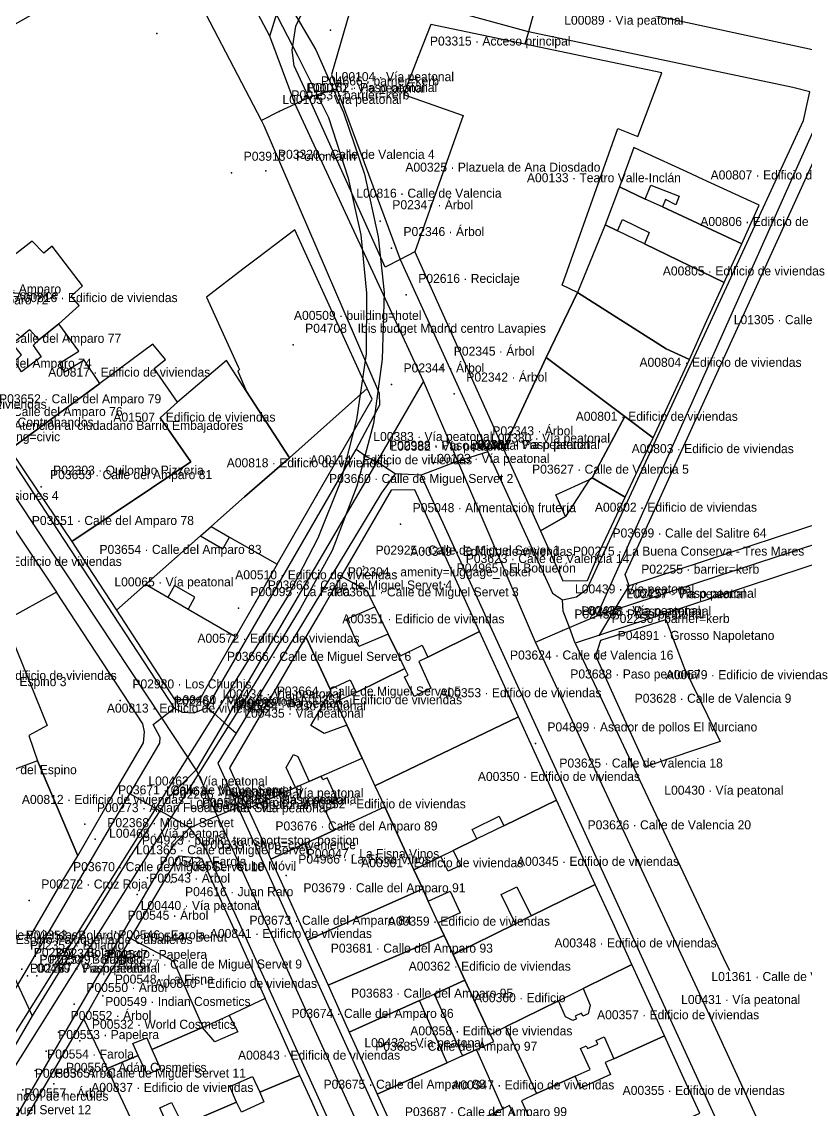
# Model space of a CAD drawing. Header units: metres. Extents: x 436207 to 441321, y 4465685 to 4475088.
# Drawn here: x 440496.1 to 440626.2, y 4473131.6 to 4473312.1 of the extents above; entities that cross this region are included whole.
import ezdxf

# ---------------------------------------------------------------- set-up
doc = ezdxf.new("R2010")
doc.units = ezdxf.units.M
for name, color, linetype, true_color in [('G_A_EDI', 7, 'CONTINUOUS', 0xa4a4a4), ('G_A_EQU', 7, 'CONTINUOUS', 0x8e5aa4), ('G_A_VIA', 7, 'CONTINUOUS', 0x555555), ('G_L_INF', 7, 'CONTINUOUS', 0x777777), ('G_L_TRA', 7, 'CONTINUOUS', 0x376b91), ('G_L_VIA', 7, 'CONTINUOUS', 0x555555), ('G_P_ACC', 7, 'CONTINUOUS', 0xe68241), ('G_P_BAR', 7, 'CONTINUOUS', 0x333333), ('G_P_COM', 7, 'CONTINUOUS', 0xce3b37), ('G_P_DIR', 7, 'CONTINUOUS', 0x756bb1), ('G_P_EQU', 7, 'CONTINUOUS', 0x8e5aa4), ('G_P_MOB', 7, 'CONTINUOUS', 0x268c9e), ('G_P_PAT', 7, 'CONTINUOUS', 0xa63603), ('G_P_TRA', 7, 'CONTINUOUS', 0x376b91), ('G_P_UMB', 7, 'CONTINUOUS', 0x9e6a39), ('G_P_VER', 7, 'CONTINUOUS', 0x4d745d), ('T_A_EDI', 7, 'CONTINUOUS', 0xa4a4a4), ('T_A_EQU', 7, 'CONTINUOUS', 0x8e5aa4), ('T_A_VIA', 7, 'CONTINUOUS', 0x555555), ('T_L_INF', 7, 'CONTINUOUS', 0x777777), ('T_L_VIA', 7, 'CONTINUOUS', 0x555555), ('T_P_ACC', 7, 'CONTINUOUS', 0xe68241), ('T_P_BAR', 7, 'CONTINUOUS', 0x333333), ('T_P_COM', 7, 'CONTINUOUS', 0xce3b37), ('T_P_DIR', 7, 'CONTINUOUS', 0x756bb1), ('T_P_EQU', 7, 'CONTINUOUS', 0x8e5aa4), ('T_P_MOB', 7, 'CONTINUOUS', 0x268c9e), ('T_P_PAT', 7, 'CONTINUOUS', 0xa63603), ('T_P_TRA', 7, 'CONTINUOUS', 0x376b91), ('T_P_UMB', 7, 'CONTINUOUS', 0x9e6a39), ('T_P_VER', 7, 'CONTINUOUS', 0x4d745d)]:
    doc.layers.add(name, color=color, linetype=linetype, true_color=true_color)

msp = doc.modelspace()

# ---------------------------------------------------------------- linework, layer by layer
at = {"layer": 'G_A_EDI'}
for points in [[(440615.47, 4473275.26), (440617.02, 4473278.7), (440618.36, 4473281.67), (440609.09, 4473285.92), (440606.35, 4473287.17), (440599.37, 4473290.37), (440597.58, 4473291.22), (440595.22, 4473284.69), (440599.43, 4473282.67), (440600.41, 4473284.98), (440605.08, 4473283.13), (440604.55, 4473281.69), (440602.8, 4473282.58), (440602.35, 4473281.36)], [(440612.57, 4473268.83), (440613.78, 4473271.52), (440615.47, 4473275.26), (440602.35, 4473281.36), (440599.43, 4473282.67), (440595.22, 4473284.69), (440592.84, 4473278.39), (440594.86, 4473277.41), (440595.68, 4473279.27), (440600.12, 4473277.12), (440599.32, 4473275.25)], [(440553.39, 4473251.28), (440541.36, 4473277.57), (440534.96, 4473272.68), (440532.75, 4473271.03), (440526.71, 4473266.39), (440531.98, 4473254.87), (440532.19, 4473254.38), (440531.91, 4473254.12), (440533.36, 4473250.76), (440540.51, 4473239.79)], [(440606.8, 4473256.08), (440609.39, 4473261.94), (440612.57, 4473268.83), (440599.32, 4473275.25), (440594.86, 4473277.41), (440592.84, 4473278.39), (440588.23, 4473267.17), (440602.91, 4473257.86)], [(440480.21, 4473262.13), (440483.72, 4473256.83), (440488.01, 4473250.38), (440494.95, 4473255.78), (440496.06, 4473256.83), (440494.59, 4473258.73), (440497.38, 4473261.04), (440498.94, 4473259.31), (440502.28, 4473261.99), (440505.65, 4473265.04), (440504.28, 4473266.54), (440506.18, 4473268.3), (440501.17, 4473274.84), (440499.78, 4473273.68), (440497.83, 4473275.68), (440492.86, 4473271.81), (440491.04, 4473270.29), (440493.19, 4473267.9), (440490.01, 4473265.76), (440488.38, 4473268.43)], [(440600.78, 4473243.1), (440603.8, 4473249.63), (440606.8, 4473256.08), (440602.91, 4473257.86), (440588.23, 4473267.17), (440583.02, 4473256.38), (440596.1, 4473246.59)], [(440488.01, 4473250.38), (440490.35, 4473246.8), (440494.14, 4473241.17), (440509.04, 4473252.06), (440506.45, 4473255.94), (440503.22, 4473253.96), (440502.36, 4473255.43), (440505.58, 4473257.47), (440502.28, 4473261.99), (440498.94, 4473259.31), (440497.99, 4473258.39), (440499.35, 4473256.51), (440496.08, 4473254.04), (440494.95, 4473255.78)], [(440521.94, 4473248.97), (440518.08, 4473254.59), (440519.92, 4473256.06), (440517.82, 4473258.58), (440509.04, 4473252.06), (440494.14, 4473241.17), (440498.8, 4473234.23), (440504.41, 4473225.87), (440524.15, 4473239.1), (440519.05, 4473246.37)], [(440524.15, 4473239.1), (440504.41, 4473225.87), (440506.99, 4473221.83), (440511.79, 4473214.51), (440516.61, 4473218.76), (440525.76, 4473226.81), (440527.52, 4473228.4), (440529.09, 4473229.82), (440533.01, 4473233.28), (440540.51, 4473239.79), (440533.36, 4473250.76), (440530.06, 4473255.9), (440521.94, 4473248.97), (440519.05, 4473246.37)], [(440575.96, 4473241.21), (440578.71, 4473235.13), (440582.09, 4473227.64), (440586.25, 4473230.02), (440584.63, 4473233.65), (440590.23, 4473236.16), (440590.66, 4473236.42), (440596.1, 4473246.59), (440583.02, 4473256.38)], [(440538.43, 4473222.11), (440545.05, 4473233.59), (440554.2, 4473249.48), (440553.39, 4473251.28), (440540.51, 4473239.79), (440533.01, 4473233.28), (440529.09, 4473229.82), (440527.52, 4473228.4), (440530.52, 4473226.59)], [(440596.16, 4473233.22), (440599.64, 4473240.65), (440600.78, 4473243.1), (440596.1, 4473246.59), (440590.66, 4473236.42)], [(440474.36, 4473204.85), (440466.21, 4473222.19), (440489.4, 4473236.28), (440495.78, 4473226.63), (440501.87, 4473217.5), (440493.31, 4473212.72), (440491.53, 4473215.51), (440488.6, 4473213.43), (440486.17, 4473211.65), (440484.59, 4473214.08), (440481.34, 4473212.58), (440482.66, 4473209.6), (440482.2, 4473209.34), (440479.58, 4473207.87)], [(440590.66, 4473236.42), (440590.23, 4473236.16), (440586.25, 4473230.02), (440582.09, 4473227.64), (440585.8, 4473219.39), (440589.91, 4473219.43), (440592.04, 4473224.55), (440596.16, 4473233.22)], [(440558.65, 4473206.81), (440562.46, 4473208.7), (440563.43, 4473206.73), (440572, 4473210.95), (440567.72, 4473220.32), (440561.28, 4473234.43), (440557.33, 4473234.41), (440550.53, 4473222.7), (440549.04, 4473220.13), (440553.33, 4473217.72), (440554.63, 4473215.05), (440556.83, 4473210.55)], [(440538.43, 4473222.11), (440534.89, 4473215.93), (440531.56, 4473210.11), (440523.7, 4473214.62), (440524.82, 4473216.64), (440521.45, 4473218.61), (440520.32, 4473216.59), (440516.61, 4473218.76), (440525.76, 4473226.81), (440529.45, 4473224.69), (440530.52, 4473226.59)], [(440549.04, 4473220.13), (440545.94, 4473214.79), (440543.21, 4473210.08), (440547.23, 4473201.41), (440550.55, 4473202.94), (440551.52, 4473200.86), (440559.62, 4473204.86), (440558.65, 4473206.81), (440556.83, 4473210.55), (440551.99, 4473208.51), (440549.96, 4473213), (440554.63, 4473215.05), (440553.33, 4473217.72)], [(440505.39, 4473173.8), (440510.08, 4473181.97), (440516.29, 4473192.51), (440516.44, 4473194.35), (440516.17, 4473195.65), (440501.87, 4473217.5), (440493.31, 4473212.72), (440500.3, 4473195.38), (440497.29, 4473193.71), (440498.72, 4473189.51)], [(440516.61, 4473218.76), (440511.79, 4473214.51), (440521.44, 4473199.7), (440525.62, 4473199.72), (440528.12, 4473204.1), (440531.56, 4473210.11), (440523.7, 4473214.62), (440520.32, 4473216.59)], [(440611.88, 4473192.72), (440599.63, 4473188.6), (440595.71, 4473197.15), (440591.25, 4473206.91), (440592.09, 4473209.52), (440602.89, 4473212.97), (440605.9, 4473204.97), (440609.77, 4473197.03)], [(440551.52, 4473200.86), (440548.19, 4473199.33), (440549.99, 4473195.45), (440552.52, 4473189.98), (440554.66, 4473185.36), (440578.48, 4473196.8), (440575.04, 4473204.32), (440572, 4473210.95), (440563.43, 4473206.73), (440561.92, 4473205.98), (440563.91, 4473201.58), (440561.16, 4473200.21), (440559.56, 4473203.44), (440560.17, 4473203.74), (440559.62, 4473204.86)], [(440552.52, 4473189.98), (440549.99, 4473195.45), (440546.25, 4473194.04), (440544.03, 4473195.39), (440547.38, 4473201.11), (440547.23, 4473201.41), (440543.21, 4473210.08), (440536.38, 4473198.35), (440530.56, 4473188.35), (440533.6, 4473181.62), (440541.48, 4473185.1), (440539.94, 4473188.42), (440541.17, 4473190.6), (440541.86, 4473190.27), (440543.74, 4473186.1), (440545.74, 4473186.98)], [(440584.77, 4473183.02), (440583.23, 4473186.41), (440578.48, 4473196.8), (440554.66, 4473185.36), (440556.27, 4473181.88), (440561.09, 4473171.48), (440565.59, 4473173.67), (440567.62, 4473174.65), (440571.53, 4473176.57), (440570.75, 4473178.16), (440575.24, 4473180.34), (440576.03, 4473178.75)], [(440497.69, 4473160.67), (440502.63, 4473169.23), (440505.39, 4473173.8), (440498.72, 4473189.51), (440492.66, 4473187.24), (440491.05, 4473190.61), (440490.73, 4473191.28), (440482.63, 4473186.95), (440494.77, 4473160.55)], [(440547.94, 4473178.06), (440546.46, 4473181.24), (440548.06, 4473181.94), (440547.66, 4473182.78), (440548.38, 4473183.1), (440546.73, 4473186.69), (440546.02, 4473186.37), (440545.74, 4473186.98), (440543.74, 4473186.1), (440541.48, 4473185.1), (440533.6, 4473181.62), (440536.16, 4473175.98), (440537.4, 4473173.25)], [(440562.57, 4473168.28), (440561.09, 4473171.48), (440556.27, 4473181.88), (440547.94, 4473178.06), (440537.4, 4473173.25), (440540.8, 4473165.73), (440543.49, 4473159.79)], [(440561.09, 4473171.48), (440562.57, 4473168.28), (440563.5, 4473166.27), (440567.14, 4473167.94), (440568.8, 4473164.35), (440565.16, 4473162.68), (440566.13, 4473160.59), (440567.6, 4473157.43), (440577.97, 4473162.53), (440575.57, 4473167.34), (440578.19, 4473168.63), (440580.58, 4473163.82), (440591.18, 4473169.03), (440587.91, 4473176.17), (440584.77, 4473183.02), (440576.03, 4473178.75), (440571.53, 4473176.57), (440567.62, 4473174.65), (440568.82, 4473172.19), (440566.8, 4473171.21), (440565.59, 4473173.67)], [(440514.14, 4473160.07), (440522.19, 4473173.79), (440525.93, 4473173.39), (440531.86, 4473160.35), (440536.45, 4473150.12), (440530.49, 4473147.31), (440526.17, 4473145.33), (440521.33, 4473156.25)], [(440597.24, 4473155.76), (440594.07, 4473162.7), (440591.18, 4473169.03), (440580.58, 4473163.82), (440577.97, 4473162.53), (440567.6, 4473157.43), (440569.57, 4473153.16), (440573.74, 4473144.16), (440576.3, 4473145.42), (440585.06, 4473149.75), (440589.18, 4473151.78)], [(440566.13, 4473160.59), (440565.16, 4473162.68), (440563.5, 4473166.27), (440562.57, 4473168.28), (440543.49, 4473159.79), (440545.34, 4473155.72), (440546.88, 4473152.33)], [(440510.29, 4473138.51), (440515.42, 4473140.69), (440514.52, 4473142.65), (440516.82, 4473143.61), (440517.65, 4473141.65), (440526.05, 4473145.31), (440526.17, 4473145.33), (440521.33, 4473156.25), (440514.14, 4473160.07), (440510.01, 4473153.09), (440506.38, 4473146.68)], [(440569.57, 4473153.16), (440567.6, 4473157.43), (440566.13, 4473160.59), (440546.88, 4473152.33), (440548.71, 4473148.26), (440550.41, 4473144.53), (440562.07, 4473149.78), (440564.45, 4473150.86)], [(440602.65, 4473143.93), (440599.77, 4473150.22), (440597.24, 4473155.76), (440589.18, 4473151.78), (440590.34, 4473149.01), (440590, 4473147.58), (440589.13, 4473147.2), (440588.91, 4473147.69), (440587.84, 4473147.21), (440588.06, 4473146.73), (440587.49, 4473146.48), (440586.27, 4473147.07), (440585.06, 4473149.75), (440576.3, 4473145.42), (440581.45, 4473134.35), (440587.85, 4473137.24), (440590.33, 4473138.36), (440588.73, 4473141.85), (440589.69, 4473142.29), (440589.9, 4473141.81), (440591.61, 4473142.57), (440591.33, 4473143.17), (440592.63, 4473143.76), (440594.27, 4473140.14)], [(440569.15, 4473140.63), (440571.48, 4473141.68), (440574.38, 4473143), (440573.74, 4473144.16), (440569.57, 4473153.16), (440564.45, 4473150.86)], [(440542.19, 4473137.38), (440538.83, 4473144.91), (440536.45, 4473150.12), (440530.49, 4473147.31), (440531.91, 4473144.59), (440528.1, 4473142.93), (440526.05, 4473145.31), (440517.65, 4473141.65), (440519.12, 4473138.46), (440516.89, 4473137.5), (440515.42, 4473140.69), (440510.29, 4473138.51), (440514.16, 4473130.26), (440515.67, 4473127.28), (440516.26, 4473126.21), (440520.7, 4473128.21), (440518.99, 4473131.99), (440520.95, 4473132.91), (440522.83, 4473129.14), (440531.71, 4473132.92), (440530.6, 4473135.55), (440534.35, 4473137.21), (440535.58, 4473134.57)], [(440562.07, 4473149.78), (440550.41, 4473144.53), (440552.7, 4473139.46), (440555.05, 4473134.28), (440566.61, 4473139.48)], [(440494.65, 4473126.51), (440499.6, 4473135.02), (440506.38, 4473146.68), (440510.29, 4473138.51), (440514.16, 4473130.26), (440512.23, 4473126.64), (440513.33, 4473126.19), (440512.74, 4473124.8), (440511.64, 4473125.21), (440507.59, 4473119.12)], [(440608.5, 4473131.13), (440605.6, 4473137.47), (440602.65, 4473143.93), (440594.27, 4473140.14), (440592.82, 4473139.49), (440593.71, 4473137.52), (440588.74, 4473135.27), (440587.85, 4473137.24), (440581.45, 4473134.35), (440578.93, 4473133.15), (440584.71, 4473120.52), (440590.94, 4473123.25), (440592.38, 4473123.89), (440591.46, 4473125.92), (440596.57, 4473128.22), (440597.48, 4473126.17), (440600.93, 4473127.73)], [(440555.05, 4473134.28), (440557.62, 4473128.6), (440559.5, 4473124.45), (440565.68, 4473127.24), (440567.45, 4473128.03), (440571.74, 4473129.96), (440574.43, 4473131.17), (440575.88, 4473131.83), (440571.48, 4473141.68), (440569.15, 4473140.63), (440566.61, 4473139.48)], [(440547.52, 4473125.62), (440544.14, 4473133.16), (440542.19, 4473137.38), (440535.58, 4473134.57), (440536.25, 4473132.99), (440532.52, 4473131.3), (440531.71, 4473132.92), (440522.83, 4473129.14), (440524.22, 4473126.2), (440522.06, 4473125.23), (440520.7, 4473128.21), (440516.26, 4473126.21), (440521.91, 4473115.27), (440526.17, 4473116.96), (440524.58, 4473120.28), (440526.48, 4473121.24), (440528.1, 4473117.74), (440537.02, 4473121.46), (440536.09, 4473123.84), (440539.59, 4473125.15), (440540.6, 4473122.89)], [(440559.5, 4473124.45), (440562.26, 4473118.36), (440565.29, 4473111.69), (440571.49, 4473114.49), (440569.83, 4473118.18), (440572.52, 4473119.39), (440574.19, 4473115.7), (440579.42, 4473118.06), (440582.9, 4473119.62), (440581.65, 4473122.28), (440578.26, 4473120.71), (440577.25, 4473122.88), (440580.64, 4473124.45), (440576.96, 4473132.38), (440575.88, 4473131.83), (440574.43, 4473131.17), (440575.5, 4473128.79), (440572.81, 4473127.58), (440571.74, 4473129.96), (440567.45, 4473128.03), (440569.18, 4473124.23), (440567.41, 4473123.44), (440565.68, 4473127.24)]]:
    msp.add_lwpolyline(points, close=True, dxfattribs=at)
at = {"layer": 'G_A_EQU'}
msp.add_lwpolyline([(440602.22, 4473303.6), (440579.5, 4473308.37), (440563.95, 4473311.62), (440561.77, 4473306.11), (440559.37, 4473300.02), (440569.28, 4473296.51), (440561.25, 4473273.89), (440575.96, 4473241.21), (440583.02, 4473256.38), (440588.23, 4473267.17), (440585.72, 4473268.41), (440594.92, 4473294.37), (440598.25, 4473293.01)], close=True, dxfattribs=at)
at = {"layer": 'G_A_VIA'}
msp.add_lwpolyline([(440561.25, 4473273.89), (440558.84, 4473272.63), (440556.38, 4473271.35), (440543.71, 4473299.5), (440541.28, 4473304.73), (440540.95, 4473307.36), (440541.55, 4473311.34), (440542.92, 4473314.26), (440544.84, 4473316.31), (440547.18, 4473318.25), (440549.44, 4473319.07), (440554.93, 4473319.47), (440562.21, 4473319.47), (440562.32, 4473317.76), (440581.07, 4473313.79), (440580.09, 4473310.4), (440579.5, 4473308.37), (440563.95, 4473311.62), (440561.77, 4473306.11), (440559.37, 4473300.02), (440569.28, 4473296.51)], close=True, dxfattribs=at)
at = {"layer": 'G_L_INF'}
for points in [[(440525.03, 4473188.02), (440519.32, 4473196.66), (440490.4, 4473240.34), (440475.28, 4473263.09), (440456.16, 4473292.58), (440419.89, 4473346.61), (440387.52, 4473394.94), (440340.84, 4473464.24), (440318.77, 4473504.83), (440313.37, 4473515.34), (440272.72, 4473592.18), (440239.36, 4473630.21)], [(440562.71, 4473252.45), (440554.98, 4473239.1), (440529.64, 4473195.89), (440525.03, 4473188.02), (440520.34, 4473183.34), (440518.99, 4473181.24), (440514.04, 4473173.62), (440497.85, 4473147.26), (440468.57, 4473096.78), (440464.91, 4473090.46)], [(440462.68, 4473223.36), (440495.47, 4473152.41), (440497.85, 4473147.26)], [(440525.03, 4473188.02), (440528.5, 4473180.4), (440593.02, 4473038.78), (440597.07, 4473029.87)]]:
    msp.add_lwpolyline(points, dxfattribs=at)
at = {"layer": 'G_L_TRA'}
for points in [[(440535.91, 4473322.73), (440544.84, 4473307.43), (440549.47, 4473297.02), (440552.91, 4473286.78), (440555.18, 4473276.39), (440556.2, 4473267.18), (440555.86, 4473256.14), (440554.43, 4473245.44), (440551.66, 4473235.08), (440547.54, 4473224.41), (440542.26, 4473214.74), (440532.56, 4473198.75), (440467.4, 4473095.02)], [(440534.38, 4473320.92), (440541.81, 4473306.45), (440546.94, 4473296.2), (440550.21, 4473286.13), (440552.33, 4473276.75), (440553.26, 4473267.04), (440553.18, 4473256.99), (440551.58, 4473246.12), (440548.98, 4473235.94), (440545.21, 4473226.43), (440540.26, 4473216.93), (440529.88, 4473200.12), (440465.2, 4473096.97)]]:
    msp.add_lwpolyline(points, dxfattribs=at)
at = {"layer": 'G_L_VIA'}
for points in [[(440537.21, 4473309.66), (440529.77, 4473323.82), (440526.04, 4473331.61)], [(440522.76, 4473320.84), (440519.92, 4473325.9), (440459.98, 4473291.7), (440477.83, 4473264.7), (440521.39, 4473198.28), (440522.73, 4473197.57), (440524.68, 4473197.48), (440526.87, 4473198.37), (440551.53, 4473241.17), (440555.46, 4473248.57), (440555.44, 4473250.45), (440536.32, 4473294.81), (440535.85, 4473295.7), (440522.76, 4473320.84)], [(440537.21, 4473309.66), (440538.46, 4473313.57), (440540.38, 4473316.64), (440542.13, 4473318.69), (440545.18, 4473320.43), (440549.49, 4473321.31), (440554.86, 4473321.48), (440568.33, 4473320.23), (440632.85, 4473306.26), (440639.99, 4473304.71), (440772.61, 4473276.28), (440784.44, 4473273.58), (440797.22, 4473270.72), (440867.43, 4473256.26), (440873.01, 4473254.07), (440876.37, 4473251.48), (440878.9, 4473248.41)], [(440584.09, 4473217.31), (440585.77, 4473216.23), (440588.08, 4473216.74), (440589.85, 4473218.04), (440625.69, 4473295.68), (440626.77, 4473300.42), (440623.91, 4473301.18), (440580.09, 4473310.4), (440554.98, 4473317.32), (440550.93, 4473315.3), (440547.43, 4473303.3), (440548.32, 4473300.92), (440558.84, 4473272.63), (440573.39, 4473240.75), (440584.09, 4473217.31)], [(440562.71, 4473252.45), (440541.46, 4473298.42), (440537.21, 4473309.66)], [(440591.43, 4473213.58), (440629.86, 4473299.58), (440632.85, 4473306.26)], [(440548.32, 4473300.92), (440543.71, 4473299.5)], [(440543.71, 4473299.5), (440541.46, 4473298.42), (440538.8, 4473297.18)], [(440749.73, 4473272.02), (440750.11, 4473268.93), (440596.8, 4473218.56), (440596.15, 4473220.4), (440631.93, 4473298.96)], [(440538.8, 4473297.18), (440535.85, 4473295.7)], [(440581.3, 4473209.21), (440585.73, 4473211.12), (440586.89, 4473211.62), (440591.43, 4473213.58), (440594.39, 4473214.56), (440758.73, 4473268.42), (440764.01, 4473270.94), (440772.61, 4473276.28)], [(440766.77, 4473268.01), (440591.89, 4473210.38), (440587.85, 4473209.05)], [(440654.69, 4473049.81), (440650.23, 4473060.14), (440623.99, 4473117.24), (440611.48, 4473144.4), (440608.13, 4473151.65), (440585.04, 4473201.18), (440581.3, 4473209.21), (440568.4, 4473239.22), (440562.71, 4473252.45)], [(440553.26, 4473239.92), (440551.53, 4473241.17)], [(440557.05, 4473237.71), (440554.98, 4473239.1), (440553.26, 4473239.92)], [(440570.38, 4473239.83), (440568.4, 4473239.22), (440566.51, 4473238.49)], [(440573.39, 4473240.75), (440570.38, 4473239.83)], [(440566.51, 4473238.49), (440562.34, 4473236.89), (440558.03, 4473237.13), (440557.05, 4473237.71)], [(440558.03, 4473237.13), (440555.74, 4473233.96), (440531.63, 4473194.12), (440528.6, 4473189.13), (440531.92, 4473181.85), (440596.51, 4473039.71)], [(440644.5, 4473057.53), (440562.34, 4473236.89)], [(440591.89, 4473210.38), (440594.39, 4473214.56), (440596.8, 4473218.56)], [(440585.88, 4473214.34), (440585.77, 4473216.23)], [(440587.85, 4473209.05), (440586.89, 4473211.62), (440585.88, 4473214.34)], [(440587.85, 4473209.05), (440612.4, 4473156.9), (440613.41, 4473154.77)], [(440517.9, 4473195.54), (440519.32, 4473196.66), (440521.39, 4473198.28)], [(440526.87, 4473198.37), (440527.94, 4473197.41)], [(440527.94, 4473197.41), (440529.64, 4473195.89), (440530.38, 4473195.24)], [(440496.51, 4473154.18), (440514.05, 4473184.04), (440519, 4473192.47), (440519.03, 4473193.41), (440517.9, 4473195.54)], [(440530.38, 4473195.24), (440531.63, 4473194.12)], [(440516.16, 4473182.84), (440514.05, 4473184.04)], [(440519.92, 4473180.72), (440518.99, 4473181.24), (440516.16, 4473182.84)], [(440530.11, 4473181.07), (440531.92, 4473181.85)], [(440523.96, 4473178.43), (440519.92, 4473180.72)], [(440526.39, 4473179.53), (440528.5, 4473180.4), (440530.11, 4473181.07)], [(440589.03, 4473037.18), (440526.65, 4473174.87), (440523.96, 4473178.43), (440521.22, 4473175.51), (440473.89, 4473093.9), (440470.5, 4473088.05), (440472.35, 4473085.13), (440517.45, 4473013.71)], [(440523.96, 4473178.43), (440526.39, 4473179.53)], [(440494.42, 4473150.65), (440495.47, 4473152.41), (440496.51, 4473154.18)]]:
    msp.add_lwpolyline(points, dxfattribs=at)
at = {"layer": 'G_P_ACC'}
for p in [(440541.46, 4473298.42), (440568.4, 4473239.22), (440554.98, 4473239.1), (440594.39, 4473214.56), (440585.73, 4473211.12), (440586.89, 4473211.62), (440585.04, 4473201.18), (440519.32, 4473196.66), (440529.64, 4473195.89), (440518.99, 4473181.24), (440523.97, 4473179.85), (440528.5, 4473180.4), (440516.97, 4473170.12), (440510.12, 4473157.94), (440498.32, 4473138.17)]:
    msp.add_point(p, dxfattribs=at)
at = {"layer": 'G_P_BAR'}
for p in [(440543.71, 4473299.5), (440538.8, 4473297.18), (440596.8, 4473218.56), (440591.89, 4473210.38), (440496.11, 4473155), (440499.74, 4473154.86), (440497.05, 4473153.89), (440498.6, 4473153.88)]:
    msp.add_point(p, dxfattribs=at)
at = {"layer": 'G_P_COM'}
for p in [(440518.5, 4473310.14), (440558.91, 4473228.75), (440585.48, 4473221.55), (440506.56, 4473179.02), (440524.04, 4473172.87), (440520.89, 4473169.35), (440497.35, 4473166.36), (440509.54, 4473150.59), (440507.95, 4473146.89), (440505.74, 4473143.1), (440501.44, 4473135.96)]:
    msp.add_point(p, dxfattribs=at)
at = {"layer": 'G_P_DIR'}
msp.add_point((440552.76, 4473221.72), dxfattribs=at)
at = {"layer": 'G_P_EQU'}
for p in [(440499.31, 4473234.97), (440548.16, 4473218.11), (440566.21, 4473218.75), (440532.02, 4473214.83), (440592.9, 4473207.57), (440512.45, 4473199.53), (440581.25, 4473192.4), (440541.35, 4473171.4), (440539.95, 4473170.49)]:
    msp.add_point(p, dxfattribs=at)
at = {"layer": 'G_P_MOB'}
for p in [(440547.27, 4473310.69), (440559.84, 4473266.76), (440508.11, 4473154.69), (440500.15, 4473141.4)]:
    msp.add_point(p, dxfattribs=at)
at = {"layer": 'G_P_PAT'}
msp.add_point((440541.09, 4473258.49), dxfattribs=at)
at = {"layer": 'G_P_TRA'}
for p in [(440508.29, 4473176.53), (440514.04, 4473173.62)]:
    msp.add_point(p, dxfattribs=at)
at = {"layer": 'G_P_UMB'}
for p in [(440561.77, 4473306.11), (440530.9, 4473287.01), (440536.58, 4473287.33), (440498.8, 4473234.23), (440578.71, 4473235.13), (440545.05, 4473233.59), (440592.04, 4473224.55), (440506.99, 4473221.83), (440567.72, 4473220.32), (440534.89, 4473215.93), (440545.94, 4473214.79), (440528.12, 4473204.1), (440575.04, 4473204.32), (440536.38, 4473198.35), (440595.71, 4473197.15), (440583.23, 4473186.41), (440510.08, 4473181.97), (440536.16, 4473175.98), (440587.91, 4473176.17), (440502.63, 4473169.23), (440540.8, 4473165.73), (440521.18, 4473165.09), (440531.86, 4473160.35), (440514.19, 4473157.56), (440545.34, 4473155.72), (440510.01, 4473153.09), (440548.71, 4473148.26), (440538.83, 4473144.91), (440552.7, 4473139.46), (440499.6, 4473135.02), (440544.14, 4473133.16)]:
    msp.add_point(p, dxfattribs=at)
at = {"layer": 'G_P_VER'}
for p in [(440555.54, 4473278.98), (440557.39, 4473274.53), (440565.73, 4473254.7), (440557.4, 4473251.92), (440567.81, 4473250.4), (440572.12, 4473241.49), (440515.25, 4473167.34), (440511.66, 4473161.18), (440504.82, 4473149.2), (440502.21, 4473144.56), (440496.28, 4473134.98)]:
    msp.add_point(p, dxfattribs=at)

# ---------------------------------------------------------------- texts
at = {"layer": 'T_A_EDI'}
for s, p in [('A00807 · Edificio de viviendas', (440610.3, 4473285.91)), ('A00806 · Edificio de viviendas', (440608.59, 4473278.19)), ('A00805 · Edificio de viviendas', (440602.38, 4473270)), ('A00816 · Edificio de viviendas', (440495.07, 4473265.58)), ('A00509 · building=hotel', (440541.23, 4473262.63)), ('A00804 · Edificio de viviendas', (440598.51, 4473254.85)), ('A00817 · Edificio de viviendas', (440500.49, 4473253.22)), ('A00875 · Edificio de viviendas', (440473.37, 4473247.9)), ('A01507 · Edificio de viviendas', (440511.29, 4473245.77)), ('A00801 · Edificio de viviendas', (440587.94, 4473245.9)), ('A00876 · building=civic', (440481.78, 4473242.52)), ('A00803 · Edificio de viviendas', (440597.22, 4473240.54)), ('A00818 · Edificio de viviendas', (440530.09, 4473238.19)), ('A00114 · Edificio de viviendas', (440543.88, 4473238.69)), ('A00802 · Edificio de viviendas', (440591.12, 4473230.83)), ('A00349 · Edificio de viviendas', (440560.51, 4473223.51)), ('A00815 · Edificio de viviendas', (440485.81, 4473221.85)), ('A00510 · Edificio de viviendas', (440531.5, 4473219.63)), ('A00351 · Edificio de viviendas', (440549.26, 4473212.32)), ('A00572 · Edificio de viviendas', (440525.23, 4473209.1)), ('A00814 · Edificio de viviendas', (440484.98, 4473202.94)), ('A00579 · Edificio de viviendas', (440602.87, 4473203.06)), ('A00353 · Edificio de viviendas', (440565.34, 4473200.07)), ('A00354 · Edificio de viviendas', (440542.23, 4473198.9)), ('A00813 · Edificio de viviendas', (440510.22, 4473197.52)), ('A00350 · Edificio de viviendas', (440571.72, 4473186.19)), ('A00812 · Edificio de viviendas', (440496.13, 4473182.38)), ('A00352 · Edificio de viviendas', (440542.85, 4473181.65)), ('A00361 · Edificio de viviendas', (440552.38, 4473171.88)), ('A00345 · Edificio de viviendas', (440578.2, 4473172.12)), ('A00359 · Edificio de viviendas', (440556.8, 4473162.19)), ('A00852 · Edificio de viviendas', (440478.55, 4473159.93)), ('A00841 · Edificio de viviendas', (440527.29, 4473160.16)), ('A00348 · Edificio de viviendas', (440584.42, 4473158.59)), ('A00362 · Edificio de viviendas', (440560.25, 4473154.74)), ('A00840 · Edificio de viviendas', (440518.18, 4473151.88)), ('A00360 · Edificio', (440571.09, 4473149.51)), ('A00357 · Edificio de viviendas', (440591.48, 4473146.68)), ('A00358 · Edificio de viviendas', (440560.52, 4473144.01)), ('A00843 · Edificio de viviendas', (440531.96, 4473139.98)), ('A00347 · Edificio de viviendas', (440567.47, 4473135.05)), ('A00837 · Edificio de viviendas', (440507.63, 4473134.64)), ('A00355 · Edificio de viviendas', (440595.72, 4473134.14)), ('A00851 · Calle de Miguel Servet 12', (440475.95, 4473130.94))]:
    msp.add_text(s, height=1.5, dxfattribs=at).set_placement(p)
at = {"layer": 'T_A_EQU'}
msp.add_text('A00133 · Teatro Valle-Inclán', height=1.5, dxfattribs=at).set_placement((440579.85, 4473285.45))
at = {"layer": 'T_A_VIA'}
msp.add_text('A00325 · Plazuela de Ana Diosdado', height=1.5, dxfattribs=at).set_placement((440559.7, 4473287.2))
at = {"layer": 'T_L_INF'}
for s, p in [('L00913 · Calle del Espino', (440482.26, 4473187.31)), ('L01365 · Calle de Miguel Servet', (440515.06, 4473174.03))]:
    msp.add_text(s, height=1.5, dxfattribs=at).set_placement(p)
at = {"layer": 'T_L_VIA'}
for s, p in [('L00089 · Vía peatonal', (440586.04, 4473311.57)), ('L00104 · Vía peatonal', (440548.02, 4473302.21)), ('L00070 · Vía peatonal', (440543.26, 4473300.33)), ('L00105 · Vía peatonal', (440539.33, 4473298.44)), ('L00816 · Calle de Valencia', (440551.57, 4473282.89)), ('L00120 · highway=service', (440478.81, 4473266.06)), ('L01305 · Calle del Salitre', (440614.14, 4473261.92)), ('L00383 · Vía peatonal', (440554.39, 4473242.55)), ('L00381 · Vía peatonal', (440570.42, 4473241.23)), ('L00380 · Vía peatonal', (440573.89, 4473242.29)), ('L00382 · Vía peatonal', (440557.23, 4473240.94)), ('L00123 · Vía peatonal', (440563.85, 4473238.92)), ('L00065 · Vía peatonal', (440511.47, 4473218.45)), ('L00439 · Vía peatonal', (440587.82, 4473217.28)), ('L00437 · Vía peatonal', (440596.34, 4473216.47)), ('L00438 · Vía peatonal', (440588.87, 4473213.69)), ('L00434 · Vía peatonal', (440529.41, 4473199.89)), ('L00460 · Vía peatonal', (440521.64, 4473198.91)), ('L00433 · Vía peatonal', (440531.16, 4473198.33)), ('L00435 · Vía peatonal', (440533, 4473196.68)), ('L00462 · Vía peatonal', (440517.1, 4473185.44)), ('L00463 · Vía peatonal', (440520.04, 4473183.78)), ('L00465 · Vía peatonal', (440533.01, 4473183.46)), ('L00430 · Vía peatonal', (440602.63, 4473183.91)), ('L00461 · Vía peatonal', (440523.94, 4473181.57)), ('L00464 · Vía peatonal', (440530.25, 4473182.3)), ('L00466 · Vía peatonal', (440527.18, 4473180.98)), ('L00468 · Vía peatonal', (440510.6, 4473176.77)), ('L00440 · Vía peatonal', (440515.84, 4473164.8)), ('L00469 · Vía peatonal', (440497.47, 4473154.41)), ('L01361 · Calle de Valencia', (440610.43, 4473153.02)), ('L00431 · Vía peatonal', (440605.42, 4473149.21)), ('L00432 · Vía peatonal', (440552.91, 4473142.05))]:
    msp.add_text(s, height=1.5, dxfattribs=at).set_placement(p)
at = {"layer": 'T_P_ACC'}
for s, p in [('P00152 · Paso peatonal', (440543.46, 4473300.42)), ('P02987 · Paso peatonal', (440570.4, 4473241.22)), ('P02988 · Paso peatonal', (440556.98, 4473241.1)), ('P02257 · Paso peatonal', (440596.39, 4473216.56)), ('P02436 · Paso peatonal', (440587.73, 4473213.12)), ('P02258 · Paso peatonal', (440588.89, 4473213.62)), ('P03688 · Paso peatonal', (440587.04, 4473203.18)), ('P02264 · Paso peatonal', (440521.32, 4473198.66)), ('P02254 · Paso peatonal', (440531.64, 4473197.89)), ('P02265 · Paso peatonal', (440520.99, 4473183.24)), ('P00540 · Farola', (440525.97, 4473181.85)), ('P02266 · Paso peatonal', (440530.5, 4473182.4)), ('P00542 · Farola', (440518.97, 4473172.12)), ('P00546 · Farola', (440512.12, 4473159.94)), ('P02267 · Paso peatonal', (440497.47, 4473154.41)), ('P00554 · Farola', (440500.32, 4473140.17))]:
    msp.add_text(s, height=1.5, dxfattribs=at).set_placement(p)
at = {"layer": 'T_P_BAR'}
for s, p in [('P04666 · barrier=kerb', (440545.71, 4473301.5)), ('P00153 · barrier=kerb', (440540.8, 4473299.18)), ('P02255 · barrier=kerb', (440598.8, 4473220.56)), ('P02256 · barrier=kerb', (440593.89, 4473212.38)), ('P02353 · Bolardo', (440496.78, 4473159.89)), ('P02352 · Bolardo', (440497.49, 4473158.23)), ('P02351 · Bolardo', (440498.11, 4473157)), ('P02348 · Bolardo', (440501.74, 4473156.86)), ('P02350 · Bolardo', (440499.05, 4473155.89)), ('P02349 · Bolardo', (440500.6, 4473155.88))]:
    msp.add_text(s, height=1.5, dxfattribs=at).set_placement(p)
at = {"layer": 'T_P_COM'}
for s, p in [('P02307 · Contrabandos', (440486.72, 4473244.93)), ('P05048 · Alimentación frutería', (440560.91, 4473230.75)), ('P00275 · La Buena Conserva - Tres Mares', (440587.48, 4473223.55)), ('P00273 · Asian Food Corner S.L.', (440508.56, 4473181.02)), ('P00539 · shop=convenience', (440526.04, 4473174.87)), ('P00541 · Cube Móvil', (440522.89, 4473171.35)), ('P00272 · Cruz Roja', (440499.35, 4473168.36)), ('P00106 · Espino Peluquería de Caballeros', (440486.4, 4473159.16)), ('P00548 · La Fisna', (440511.54, 4473152.59)), ('P00549 · Indian Cosmetics', (440509.95, 4473148.89)), ('P00532 · World Cosmetics', (440507.74, 4473145.1)), ('P00556 · Adán Cosmetics', (440503.44, 4473137.96))]:
    msp.add_text(s, height=1.5, dxfattribs=at).set_placement(p)
at = {"layer": 'T_P_DIR'}
msp.add_text('P02925 · Calle de Miguel Servet 1', height=1.5, dxfattribs=at).set_placement((440554.76, 4473223.72))
at = {"layer": 'T_P_EQU'}
for s, p in [('P00266 · Garaje Amparo', (440480.34, 4473267.02)), ('P02303 · Quilombo Pizzeria', (440501.31, 4473236.97)), ('P02304 · amenity=luggage_locker', (440550.16, 4473220.11)), ('P04965 · El Boquerón', (440568.21, 4473220.75)), ('P00095 · La Falda', (440534.02, 4473216.83)), ('P04891 · Grosso Napoletano', (440594.9, 4473209.57)), ('P02980 · Los Chuchis', (440514.45, 4473201.53)), ('P04899 · Asador de pollos El Murciano', (440583.25, 4473194.4)), ('P00047 · La Fisna Vinos', (440543.35, 4473173.4)), ('P04966 · La Fisna Vinos', (440541.95, 4473172.49)), ('P04856 · El rincón de hercules', (440483.06, 4473133.18))]:
    msp.add_text(s, height=1.5, dxfattribs=at).set_placement(p)
at = {"layer": 'T_P_MOB'}
for s, p in [('P02616 · Reciclaje', (440561.84, 4473268.76)), ('P00547 · Papelera', (440510.11, 4473156.69)), ('P00553 · Papelera', (440502.15, 4473143.4))]:
    msp.add_text(s, height=1.5, dxfattribs=at).set_placement(p)
at = {"layer": 'T_P_PAT'}
for s, p in [('P04708 · Ibis budget Madrid centro Lavapies', (440543.09, 4473260.49)), ('P02981 · Atención al ciudadano Barrio Embajadores', (440486.11, 4473244.39))]:
    msp.add_text(s, height=1.5, dxfattribs=at).set_placement(p)
at = {"layer": 'T_P_TRA'}
for s, p in [('P02368 · Miguel Servet', (440510.29, 4473178.53)), ('P04923 · public_transport=stop_position', (440516.04, 4473175.62))]:
    msp.add_text(s, height=1.5, dxfattribs=at).set_placement(p)
at = {"layer": 'T_P_UMB'}
for s, p in [('P03315 · Acceso principal', (440563.77, 4473308.11)), ('P03913 · Portomarín', (440532.9, 4473289.01)), ('P03320 · Calle de Valencia 4', (440538.58, 4473289.33)), ('P03647 · Calle del Amparo 72', (440473.66, 4473265.2)), ('P03650 · Calle del Amparo 77', (440485.72, 4473258.83)), ('P03648 · Calle del Amparo 74', (440480.81, 4473254.7)), ('P03652 · Calle del Amparo 79', (440492.35, 4473248.8)), ('P03649 · Calle del Amparo 76', (440485.95, 4473246.69)), ('P03653 · Calle del Amparo 81', (440500.8, 4473236.23)), ('P03627 · Calle de Valencia 5', (440580.71, 4473237.13)), ('P03660 · Calle de Miguel Servet 2', (440547.05, 4473235.59)), ('P03707 · Calle de las Provisiones 4', (440470.44, 4473232.78)), ('P03651 · Calle del Amparo 78', (440497.78, 4473228.63)), ('P03699 · Calle del Salitre 64', (440594.04, 4473226.55)), ('P03654 · Calle del Amparo 83', (440508.99, 4473223.83)), ('P03623 · Calle de Valencia 14', (440569.72, 4473222.32)), ('P03663 · Calle de Miguel Servet 4', (440536.89, 4473217.93)), ('P03661 · Calle de Miguel Servet 3', (440547.94, 4473216.79)), ('P03666 · Calle de Miguel Servet 6', (440530.12, 4473206.1)), ('P03624 · Calle de Valencia 16', (440577.04, 4473206.32)), ('P03662 · Calle del Espino 3', (440478.66, 4473201.91)), ('P03664 · Calle de Miguel Servet 5', (440538.38, 4473200.35)), ('P03628 · Calle de Valencia 9', (440597.71, 4473199.15)), ('P03625 · Calle de Valencia 18', (440585.23, 4473188.41)), ('P03671 · Calle de Miguel Servet 8', (440512.08, 4473183.97)), ('P03676 · Calle del Amparo 89', (440538.16, 4473177.98)), ('P03626 · Calle de Valencia 20', (440589.91, 4473178.17)), ('P03670 · Calle de Miguel Servet 10', (440504.63, 4473171.23)), ('P03679 · Calle del Amparo 91', (440542.8, 4473167.73)), ('P04616 · Juan Raro', (440523.18, 4473167.09)), ('P03673 · Calle del Amparo 84', (440533.86, 4473162.35)), ('P00544 · Beirut', (440516.19, 4473159.56)), ('P03681 · Calle del Amparo 93', (440547.34, 4473157.72)), ('P03677 · Calle de Miguel Servet 9', (440512.01, 4473155.09)), ('P03683 · Calle del Amparo 95', (440550.71, 4473150.26)), ('P03674 · Calle del Amparo 86', (440540.83, 4473146.91)), ('P03685 · Calle del Amparo 97', (440554.7, 4473141.46)), ('P03657 · Calle de Miguel Servet 11', (440501.6, 4473137.02)), ('P03675 · Calle del Amparo 88', (440546.14, 4473135.16)), ('P03687 · Calle del Amparo 99', (440559.62, 4473130.6))]:
    msp.add_text(s, height=1.5, dxfattribs=at).set_placement(p)
at = {"layer": 'T_P_VER'}
for s, p in [('P02347 · Árbol', (440557.54, 4473280.98)), ('P02346 · Árbol', (440559.39, 4473276.53)), ('P02345 · Árbol', (440567.73, 4473256.7)), ('P02344 · Árbol', (440559.4, 4473253.92)), ('P02342 · Árbol', (440569.81, 4473252.4)), ('P02343 · Árbol', (440574.12, 4473243.49)), ('P00543 · Árbol', (440517.25, 4473169.34)), ('P00545 · Árbol', (440513.66, 4473163.18)), ('P00550 · Árbol', (440506.82, 4473151.2)), ('P00552 · Árbol', (440504.21, 4473146.56)), ('P00555 · Árbol', (440498.28, 4473136.98)), ('P00557 · Árbol', (440496.55, 4473133.72))]:
    msp.add_text(s, height=1.5, dxfattribs=at).set_placement(p)

doc.saveas('drawing.dxf')
